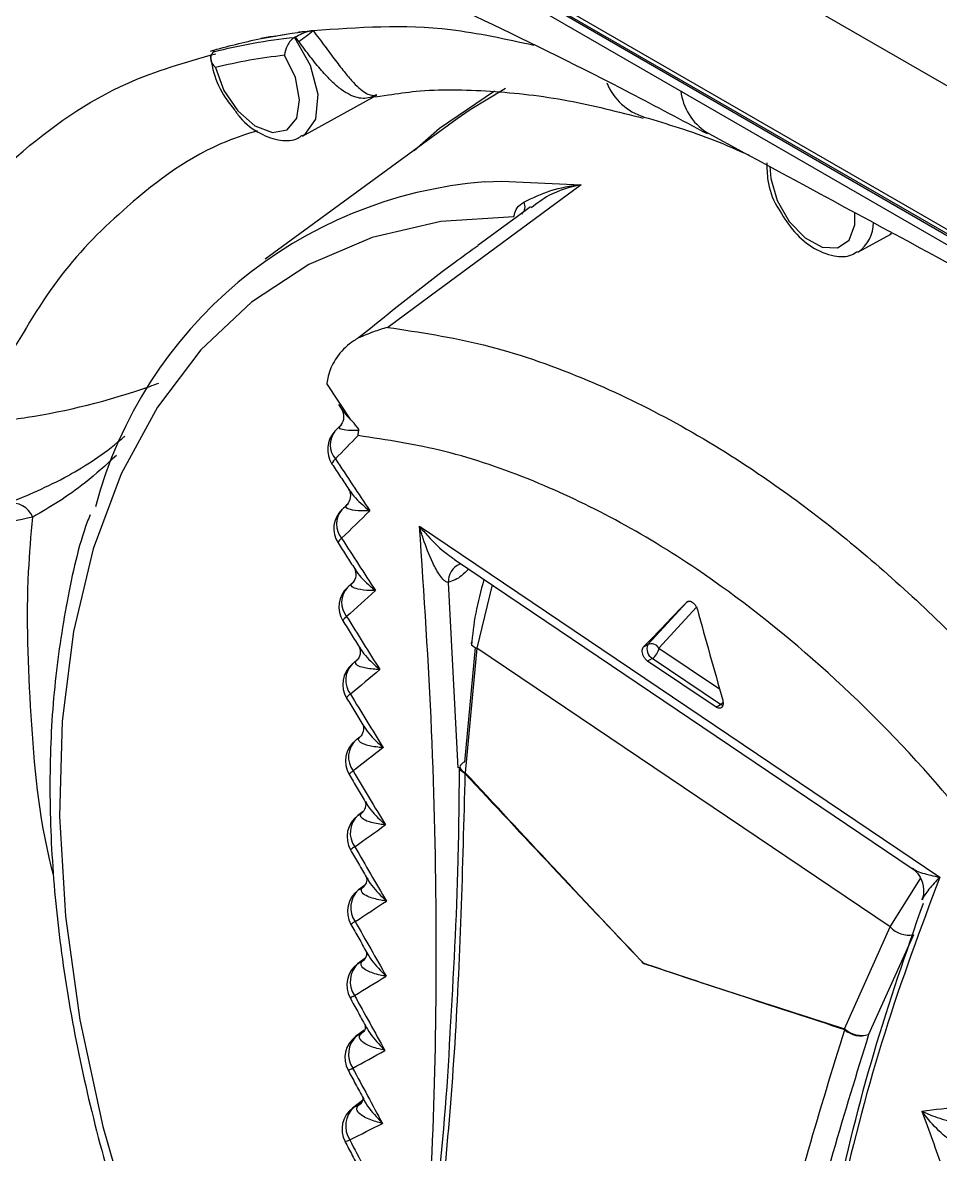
# Model space of a CAD drawing. Extents: x 14.8 to 109.8, y 1.6 to 86.6.
# Drawn here: x 72.897 to 73.944, y 5.085 to 6.375 of the extents above; entities that cross this region are included whole.
import ezdxf

# ---------------------------------------------------------------- set-up
doc = ezdxf.new("R2010")
doc.units = 0
doc.header["$MEASUREMENT"] = 0
doc.layers.add('OBJECT', color=7, linetype='CONTINUOUS')

msp = doc.modelspace()

# ---------------------------------------------------------------- linework, layer by layer
at = {"layer": 'OBJECT'}
for p, q in [((73.0961, 6.7968), (75.1858, 5.5904)), ((73.0287, 6.6545), (75.6965, 5.1144)), ((75.3697, 5.3134), (73.0347, 6.6614)), ((75.3443, 5.3302), (73.0359, 6.6628)), ((73.0386, 6.6663), (75.3414, 5.3369)), ((73.1856, 6.3596), (73.1858, 6.3595)), ((73.1858, 6.3595), (73.1857, 6.3594)), ((73.2047, 6.3629), (73.2113, 6.3638)), ((73.2181, 6.3645), (73.2241, 6.3652)), ((73.2997, 6.2905), (73.3145, 6.2925)), ((73.2164, 6.2456), (73.3007, 6.2919)), ((73.3929, 6.2652), (73.174, 6.1054)), ((73.4767, 6.1651), (73.4617, 6.154)), ((73.4617, 6.154), (73.4166, 6.1209)), ((73.4577, 6.1538), (73.4577, 6.1542)), ((73.8499, 6.1134), (73.8882, 6.1344)), ((73.2716, 5.9225), (73.2444, 5.9638)), ((73.2576, 5.94), (73.2615, 5.9343)), ((73.2597, 5.9157), (73.2536, 5.9094)), ((73.2597, 5.9156), (73.2613, 5.917)), ((73.2634, 5.8217), (73.2614, 5.82)), ((73.35, 5.8012), (73.9431, 5.4013)), ((73.3899, 5.7631), (73.9117, 5.4113)), ((73.3968, 5.7582), (73.3961, 5.758)), ((73.2695, 5.7327), (73.2679, 5.7315)), ((73.3827, 5.7371), (73.3936, 5.5258)), ((73.4327, 5.7342), (73.4155, 5.6622)), ((73.6102, 5.6664), (73.6547, 5.7146)), ((73.6547, 5.7146), (73.6546, 5.7146)), ((73.6547, 5.7146), (73.6556, 5.7154)), ((73.6658, 5.7088), (73.623, 5.6624)), ((73.4018, 5.5325), (73.4137, 5.6631)), ((73.4155, 5.6622), (73.4022, 5.5203)), ((73.8865, 5.3446), (73.4155, 5.6622)), ((73.6055, 5.6638), (73.6102, 5.6664)), ((73.623, 5.6624), (73.6921, 5.6158)), ((73.6154, 5.6506), (73.61, 5.6476)), ((73.6931, 5.5982), (73.6154, 5.6506)), ((73.2742, 5.6447), (73.2732, 5.6439)), ((73.6881, 5.595), (73.61, 5.6476)), ((73.6881, 5.595), (73.6931, 5.5982)), ((73.396, 5.5261), (73.396, 5.5266)), ((73.2859, 5.4762), (73.2798, 5.4717)), ((73.2798, 5.4717), (73.2855, 5.4757)), ((73.2874, 5.3918), (73.2801, 5.3864)), ((73.2874, 5.3918), (73.2806, 5.3868)), ((73.2864, 5.3906), (73.2872, 5.3911)), ((73.2864, 5.3906), (73.287, 5.3911)), ((73.2864, 5.3906), (73.2869, 5.391)), ((73.8865, 5.3446), (73.9212, 5.3998)), ((73.2801, 5.3864), (73.2806, 5.3868)), ((73.8347, 5.2287), (73.8865, 5.3446)), ((73.9131, 5.3356), (73.8621, 5.2222)), ((73.2878, 5.3088), (73.2792, 5.3025)), ((73.2792, 5.3025), (73.2801, 5.3031)), ((73.2877, 5.3087), (73.2801, 5.3031)), ((73.286, 5.3066), (73.2872, 5.3075)), ((73.286, 5.3066), (73.287, 5.3073)), ((73.287, 5.2271), (73.2771, 5.2197)), ((73.2869, 5.2269), (73.2784, 5.2205)), ((73.2844, 5.2238), (73.2857, 5.2247)), ((73.2844, 5.2238), (73.2853, 5.2245)), ((73.2853, 5.2245), (73.2866, 5.2254)), ((73.2853, 5.2245), (73.2859, 5.2249)), ((73.2771, 5.2197), (73.2784, 5.2205)), ((73.2851, 5.1467), (73.2736, 5.1382)), ((73.2849, 5.1464), (73.2753, 5.1393)), ((73.2736, 5.1382), (73.2753, 5.1393)), ((73.2814, 5.1423), (73.2832, 5.1434)), ((73.2814, 5.1423), (73.2821, 5.1428)), ((73.2821, 5.1428), (73.2838, 5.1438)), ((73.2821, 5.1428), (73.2834, 5.1438))]:
    msp.add_line(p, q, dxfattribs=at)
at = {"layer": 'OBJECT', "flags": 128}
for points in [[(73.2073, 6.3581), (73.2074, 6.3582), (73.2083, 6.3587)], [(73.2073, 6.3581), (73.2253, 6.3264), (73.2339, 6.2933), (73.2315, 6.2651), (73.2185, 6.2469), (73.2164, 6.2456)], [(73.1173, 6.3237), (73.1269, 6.2977), (73.1428, 6.2743), (73.1623, 6.2575), (73.1822, 6.2499), (73.199, 6.2529), (73.21, 6.266), (73.2133, 6.2869), (73.2085, 6.3123), (73.1962, 6.3377)], [(73.3439, 6.2294), (73.3729, 6.2548), (73.4354, 6.2973)], [(73.4479, 6.2997), (73.4076, 6.2755), (73.3929, 6.2652)], [(73.7495, 6.2111), (73.7504, 6.1972), (73.7577, 6.1722), (73.7716, 6.1485), (73.7896, 6.1299), (73.809, 6.1192), (73.8266, 6.1183), (73.8398, 6.1272), (73.8463, 6.1446), (73.8464, 6.1589)], [(73.5343, 6.1903), (73.3623, 6.0634), (73.3139, 6.0277)], [(73.4244, 6.1934), (73.4433, 6.1944), (73.5343, 6.1903)], [(73.4577, 6.1538), (73.3743, 6.1483), (73.2961, 6.1301), (73.2239, 6.0994), (73.1586, 6.0566), (73.1008, 6.0022), (73.0511, 5.9367), (73.01, 5.8608), (72.978, 5.7753), (72.9555, 5.6811), (72.9426, 5.5792), (72.9395, 5.4707), (72.9463, 5.3567), (72.9628, 5.2386), (72.9889, 5.1174), (73.0243, 4.9945), (73.0686, 4.8711), (73.1214, 4.7487), (73.1822, 4.6285), (73.2028, 4.5913)], [(73.2542, 5.8778), (73.252, 5.8755), (73.2506, 5.8737), (73.2501, 5.8724), (73.2502, 5.872)], [(73.2612, 5.7875), (73.2589, 5.7854), (73.2575, 5.7837), (73.257, 5.7825), (73.2571, 5.7822)], [(73.2669, 5.6981), (73.2646, 5.6961), (73.2631, 5.6945), (73.2626, 5.6935), (73.2626, 5.6932)], [(73.4094, 5.6693), (73.4091, 5.6688), (73.4089, 5.6676), (73.4094, 5.6662), (73.4107, 5.6648), (73.4128, 5.6634), (73.4155, 5.6622)], [(73.6959, 5.597), (73.695, 5.5972), (73.6931, 5.5982)], [(73.4018, 5.5194), (73.3993, 5.5208), (73.3975, 5.5224), (73.3964, 5.5242), (73.396, 5.526), (73.396, 5.5261)]]:
    msp.add_lwpolyline(points, dxfattribs=at)
at = {"layer": 'OBJECT'}
for centre, radius, start, end in [((128.5871, 108.7255), 115.2234, 241.215956, 243.402767), ((73.28, 5.7639), 0.6031, 98.9984, 100.5895), ((73.1752, 6.3548), 0.0115, 23.8514, 24.8104), ((73.1318, 6.4767), 0.1471, 303.1993, 311.159), ((73.6266, 6.3326), 0.0684, 202.6751, 252.3138), ((73.3036, 6.2793), 0.0134, 99.964, 125.7203), ((73.712, 6.3044), 0.0645, 186.5345, 237.4527), ((73.463, 5.696), 0.4989, 94.4352, 165.2337), ((73.4593, 6.1651), 0.0111, 310.8483, 28.6216), ((73.8274, 6.1468), 0.0402, 304.0154, 0.8535), ((73.2752, 5.8886), 0.03, 136.0543, 213.5421), ((73.273, 5.8939), 0.0248, 141.3786, 220.5372), ((72.8848, 5.8013), 0.0263, 22.7654, 99.7661), ((73.2823, 5.7985), 0.03, 134.0581, 212.848), ((73.2806, 5.8036), 0.0253, 139.5669, 219.6548), ((73.405, 5.7376), 0.0223, 113.7599, 181.3906), ((73.288, 5.7092), 0.03, 132.0084, 212.1677), ((73.2869, 5.7142), 0.0257, 137.6926, 218.7984), ((73.6584, 5.7076), 0.00797, 83.1544, 117.7737), ((73.6223, 5.6616), 0.013, 158.5492, 237.9676), ((73.6142, 5.6568), 0.0104, 32.4863, 112.6866), ((73.6065, 5.6646), 0.0167, 302.5746, 352.2985), ((73.2924, 5.6209), 0.03, 129.9069, 211.5006), ((73.2919, 5.6257), 0.0261, 135.7841, 217.9644), ((73.2752, 5.6014), 0.00918, 114.9105, 155.1331), ((73.6855, 5.6105), 0.0144, 301.7125, 316.9202), ((73.2954, 5.5382), 0.0263, 132.3967, 217.2604), ((73.2956, 5.5336), 0.03, 127.7563, 210.8459), ((73.4033, 5.5252), 0.00747, 101.6667, 165.9692), ((73.2791, 5.5122), 0.0111, 115.0787, 147.1171), ((73.4042, 5.5283), 0.00828, 189.1423, 256.1832), ((73.4221, 5.5099), 0.0224, 152.2998, 154.846), ((73.2974, 5.4474), 0.03, 126.1627, 210.2027), ((73.2979, 5.4518), 0.0269, 132.3685, 216.3245), ((73.283, 5.4219), 0.0156, 115.9195, 138.1149), ((73.2979, 5.3623), 0.03, 126.3074, 209.5704), ((73.299, 5.3665), 0.0274, 132.3147, 215.4059), ((73.291, 5.323), 0.0311, 117.389, 128.2284), ((73.9085, 5.3656), 0.0304, 223.6413, 278.8878), ((73.2971, 5.2783), 0.03, 126.4479, 208.9482), ((73.2989, 5.2824), 0.0279, 132.2347, 214.5073), ((73.1689, 5.4576), 0.2189, 297.7419, 299.2544), ((73.8541, 5.2493), 0.0283, 226.8666, 286.365), ((73.8588, 5.2292), 0.0241, 181.3135, 184.2427), ((73.8528, 5.2477), 0.0271, 228.2693, 289.8472), ((73.295, 5.1956), 0.03, 126.5843, 208.3352), ((73.2975, 5.1995), 0.0284, 132.1294, 213.6243), ((73.2618, 5.2035), 0.0231, 287.0157, 301.2214), ((73.2916, 5.1142), 0.03, 126.7164, 207.7308), ((73.2947, 5.1178), 0.0289, 132.0021, 212.7575), ((73.2636, 5.1126), 0.0125, 276.5636, 302.8639)]:
    msp.add_arc(centre, radius, start, end, dxfattribs=at)
for centre, major_axis, ratio, start_param, end_param in [((83.6844, 13.1903), (13.5721, 11.6042), 0.097047, 2.357474, 2.360403), ((84.5266, 12.6224), (-18.203, 26.9629), 0.403283, 1.548743, 1.550924), ((83.7028, 13.1778), (13.8085, 11.447), 0.077266, 2.35838, 2.361915), ((83.6839, 13.2011), (13.7912, 11.4225), 0.076533, 2.361152, 2.361736), ((84.449, 12.6747), (-17.1529, 26.3384), 0.41787, 1.560163, 1.562425), ((83.7225, 13.1646), (14.0532, 11.2841), 0.05721, 2.35927, 2.362754), ((83.7039, 13.1881), (14.0361, 11.2595), 0.056453, 2.361973, 2.362548), ((85.4966, 11.9684), (14.6822, 10.83), 0.1591, 2.383031, 2.388598), ((85.9752, 11.6457), (-2.1607, 19.4603), 0.676745, 1.805053, 1.81062), ((84.3778, 12.7227), (-16.1627, 25.7638), 0.432209, 1.572307, 1.574651), ((83.7252, 13.1742), (14.2904, 11.0897), 0.036105, 2.362072, 2.362637), ((83.7435, 13.1504), (14.3075, 11.1144), 0.036884, 2.359442, 2.362872), ((84.3124, 12.7668), (-15.2241, 25.2337), 0.44629, 1.585202, 1.587625), ((83.748, 13.1593), (14.5557, 10.9121), 0.0155, 2.361395, 2.361949), ((83.7659, 13.1353), (14.5726, 10.9368), 0.016299, 2.358841, 2.362217), ((84.2521, 12.8075), (-14.3299, 24.7437), 0.460096, 1.598875, 1.601376), ((83.7899, 13.1191), (14.85, 10.7501), 0.00453, 3.922459, 3.925777), ((84.1964, 12.845), (-13.4742, 24.2897), 0.47361, 1.613355, 1.615932), ((83.7983, 13.1263), (15.1247, 10.5277), 0.026416, 3.925192, 3.925726), ((83.8155, 13.1018), (15.1412, 10.5527), 0.025582, 3.924852, 3.928112), ((84.1449, 12.8798), (-12.6512, 23.8683), 0.486814, 1.628673, 1.631326), ((83.826, 13.1081), (15.4317, 10.3178), 0.047675, 3.928606, 3.92913), ((83.8429, 13.0834), (15.4481, 10.3431), 0.046829, 3.928225, 3.931425), ((84.097, 12.912), (-11.8564, 23.4762), 0.499684, 1.644865, 1.647591), ((83.8556, 13.0886), (15.7564, 10.0936), 0.06909, 3.933089, 3.933601), ((83.8722, 13.0636), (15.7725, 10.1192), 0.068233, 3.932663, 3.9358), ((84.0526, 12.942), (-11.0853, 23.1107), 0.512195, 1.661963, 1.664762), ((83.8872, 13.0676), (16.1008, 9.8529), 0.090609, 3.938733, 3.939235), ((87.1594, 10.8473), (22.699, 5.2885), 0.138449, 4.057932, 4.060354), ((87.7058, 10.4789), (-6.6945, 19.6674), 0.711245, 1.600536, 1.603911), ((83.9035, 13.0425), (16.1166, 9.8788), 0.089747, 3.93826, 3.941333), ((84.0113, 12.9698), (-10.3341, 22.7693), 0.524318, 1.680002, 1.682872)]:
    msp.add_ellipse(centre, major_axis=major_axis, ratio=ratio, start_param=start_param, end_param=end_param, dxfattribs=at)
for points, knots in [([(73.1059, 7.6792), (73.2328, 7.6088), (73.8209, 7.2826), (74.753, 6.7881), (75.5652, 6.3689), (75.901, 6.1955)], [0, 0, 0, 0, 0.13889, 0.643931, 1, 1, 1, 1]), ([(75.8818, 6.1602), (75.4818, 6.3669), (74.6817, 6.7803), (73.7581, 7.2724), (73.2379, 7.5599), (73.1059, 7.6328)], [0, 0, 0, 0, 0.427369, 0.854739, 1, 1, 1, 1]), ([(73.2251, 6.4638), (73.2389, 6.4585), (73.3045, 6.433), (73.4258, 6.3773), (73.563, 6.3097), (73.6484, 6.2642), (73.6778, 6.2485)], [0, 0, 0, 0, 0.092721, 0.440705, 0.807671, 1, 1, 1, 1]), ([(73.2286, 6.3659), (73.28, 6.3697), (73.3608, 6.3755), (73.4484, 6.3563), (73.4803, 6.3493)], [0, 0, 0, 0, 0.635349, 1, 1, 1, 1]), ([(73.2073, 6.3581), (73.2042, 6.3562), (73.2013, 6.3526), (73.1975, 6.345), (73.1964, 6.3411), (73.1962, 6.3377)], [0, 0, 0, 0, 0.5, 0.5, 1, 1, 1, 1]), ([(73.2083, 6.3587), (73.2105, 6.36), (73.2132, 6.3613), (73.2187, 6.3636), (73.2216, 6.3645), (73.2241, 6.3652)], [0, 0, 0, 0, 0.5, 0.5, 1, 1, 1, 1]), ([(73.2286, 6.3659), (73.2331, 6.3601), (73.2376, 6.3541), (73.2462, 6.3425), (73.2503, 6.337), (73.2582, 6.3265), (73.2618, 6.3218), (73.2686, 6.3135), (73.2717, 6.3098), (73.2775, 6.3037), (73.2802, 6.3012), (73.2851, 6.297), (73.2874, 6.2955), (73.2916, 6.2932), (73.2936, 6.2925), (73.2974, 6.2919), (73.2992, 6.2919), (73.3012, 6.2925)], [0, 0, 0, 0, 0.125, 0.125, 0.25, 0.25, 0.375, 0.375, 0.5, 0.5, 0.625, 0.625, 0.75, 0.75, 0.875, 0.875, 1, 1, 1, 1]), ([(73.1118, 6.3426), (73.1213, 6.3452), (73.1307, 6.3478), (73.1498, 6.3526), (73.1594, 6.3547), (73.1691, 6.3567)], [0, 0, 0, 0, 0.5, 0.5, 1, 1, 1, 1]), ([(73.2957, 6.2902), (73.2902, 6.2884), (73.2851, 6.2881), (73.2737, 6.2908), (73.2676, 6.2938), (73.2573, 6.3013), (73.2537, 6.3044), (73.2462, 6.3116), (73.2423, 6.3158), (73.234, 6.3253), (73.2298, 6.3305), (73.2211, 6.3418), (73.2167, 6.3477), (73.2123, 6.3536)], [0, 0, 0, 0, 0.25, 0.25, 0.5, 0.5, 0.625, 0.625, 0.75, 0.75, 0.875, 0.875, 1, 1, 1, 1]), ([(72.7629, 6.0606), (72.7751, 6.0828), (72.8094, 6.1455), (72.8939, 6.2302), (72.999, 6.3057), (73.0835, 6.3298), (73.1176, 6.3395)], [0, 0, 0, 0, 0.156423, 0.442031, 0.77473, 1, 1, 1, 1]), ([(73.1113, 6.3373), (73.1122, 6.3321), (73.1148, 6.3173), (73.1234, 6.2954), (73.1339, 6.2822), (73.1379, 6.2772)], [0, 0, 0, 0, 0.251248, 0.715768, 1, 1, 1, 1]), ([(73.1137, 6.3399), (73.1119, 6.3377), (73.1114, 6.3347), (73.1129, 6.3289), (73.1148, 6.326), (73.1173, 6.3237)], [0, 0, 0, 0, 0.5, 0.5, 1, 1, 1, 1]), ([(73.3145, 6.2925), (73.3249, 6.2941), (73.3614, 6.2997), (73.4301, 6.298), (73.5165, 6.2888), (73.5764, 6.2734), (73.605, 6.2661)], [0, 0, 0, 0, 0.1214625, 0.4241715, 0.7243857, 1, 1, 1, 1]), ([(73.3007, 6.292), (73.3001, 6.2917), (73.2991, 6.2913), (73.2966, 6.2905), (73.2957, 6.2902)], [0, 0, 0, 0, 0.640168, 1, 1, 1, 1]), ([(73.1379, 6.2772), (73.1403, 6.2738), (73.1488, 6.2615), (73.1678, 6.2477), (73.1902, 6.2399), (73.2078, 6.2403), (73.2147, 6.2455), (73.2165, 6.2468)], [0, 0, 0, 0, 0.114788, 0.411951, 0.686667, 0.921319, 1, 1, 1, 1]), ([(73.6058, 6.2674), (73.6326, 6.2594), (73.672, 6.2478), (73.7127, 6.2297), (73.7258, 6.2239)], [0, 0, 0, 0, 0.67987, 1, 1, 1, 1]), ([(73.1648, 6.2517), (73.1532, 6.2479), (73.0976, 6.2298), (73.0221, 6.1737), (72.9376, 6.0898), (72.8991, 6.0235), (72.8797, 5.99)], [0, 0, 0, 0, 0.091573, 0.438958, 0.717278, 1, 1, 1, 1]), ([(73.6773, 6.25), (73.8298, 6.1674), (74.0707, 6.0369), (74.3143, 5.908), (74.4036, 5.8608)], [0, 0, 0, 0, 0.633404, 1, 1, 1, 1]), ([(73.7459, 6.2153), (73.746, 6.2087), (73.7464, 6.1929), (73.7522, 6.1739), (73.7586, 6.1644), (73.7591, 6.1636)], [0, 0, 0, 0, 0.394528, 0.951707, 1, 1, 1, 1]), ([(73.469, 6.1704), (73.4789, 6.1753), (73.4983, 6.1848), (73.5222, 6.1891), (73.5342, 6.1903), (73.5343, 6.1903)], [0, 0, 0, 0, 0.507253, 0.994133, 1, 1, 1, 1]), ([(73.5343, 6.1903), (73.5342, 6.1903), (73.5213, 6.1875), (73.4997, 6.181), (73.4839, 6.169), (73.4774, 6.1641)], [0, 0, 0, 0, 0.0068918, 0.5987044, 1, 1, 1, 1]), ([(73.4577, 6.1542), (73.4584, 6.1569), (73.4597, 6.1627), (73.4648, 6.1677), (73.4682, 6.1699), (73.469, 6.1704)], [0, 0, 0, 0, 0.399336, 0.853031, 1, 1, 1, 1]), ([(73.7591, 6.1636), (73.7641, 6.1552), (73.7746, 6.1376), (73.7974, 6.1177), (73.8207, 6.1081), (73.8396, 6.1077), (73.8472, 6.1129), (73.8494, 6.1143)], [0, 0, 0, 0, 0.222502, 0.467961, 0.723813, 0.921315, 1, 1, 1, 1]), ([(73.8881, 6.1348), (73.8879, 6.1345), (73.8874, 6.1337), (73.8869, 6.1342), (73.8865, 6.1346)], [0, 0, 0, 0, 0.3016643, 1, 1, 1, 1]), ([(73.4167, 6.1208), (73.4077, 6.1143), (73.3612, 6.0807), (73.3166, 6.0448), (73.2806, 6.0157)], [0, 0, 0, 0, 0.191961, 1, 1, 1, 1]), ([(73.3139, 6.0277), (73.3138, 6.0277), (73.3082, 6.0262), (73.2968, 6.0226), (73.2861, 6.0181), (73.2806, 6.0157)], [0, 0, 0, 0, 0.013058, 0.485036, 1, 1, 1, 1]), ([(73.3139, 6.0277), (73.3501, 6.0223), (73.4224, 6.0114), (73.5308, 5.9742), (73.6357, 5.9245), (73.7549, 5.8522), (73.8898, 5.7463), (74.0223, 5.6144), (74.0984, 5.5178), (74.1304, 5.4773)], [0, 0, 0, 0, 0.132058, 0.264116, 0.382018, 0.499919, 0.683575, 0.867232, 1, 1, 1, 1]), ([(73.2806, 6.0157), (73.277, 6.0136), (73.2665, 6.0072), (73.2538, 5.9923), (73.2461, 5.976), (73.2448, 5.9666), (73.2444, 5.9638)], [0, 0, 0, 0, 0.188994, 0.560653, 0.871885, 1, 1, 1, 1]), ([(72.889, 5.9232), (72.8936, 5.9239), (72.9423, 5.9312), (72.9977, 5.9443), (73.0493, 5.963), (73.0527, 5.9643)], [0, 0, 0, 0, 0.088494, 0.938907, 1, 1, 1, 1]), ([(73.2612, 5.9347), (73.2612, 5.9347), (73.2612, 5.9346), (73.264, 5.9296), (73.2635, 5.9212), (73.2599, 5.9157), (73.2595, 5.9155), (73.2594, 5.9154)], [0, 0, 0, 0, 0.002134, 0.299455, 0.645442, 0.898886, 1, 1, 1, 1]), ([(73.2618, 5.9345), (73.2625, 5.9333), (73.2649, 5.9291), (73.2689, 5.9252), (73.2716, 5.9225)], [0, 0, 0, 0, 0.299781, 1, 1, 1, 1]), ([(73.2808, 5.9102), (73.2808, 5.9104), (73.2809, 5.9107), (73.2807, 5.9114), (73.2802, 5.9126), (73.2771, 5.9166), (73.2741, 5.9198), (73.2716, 5.9225)], [0, 0, 0, 0, 0.032859, 0.065756, 0.11551, 0.26535, 1, 1, 1, 1]), ([(73.2808, 5.9102), (73.2807, 5.9102), (73.275, 5.91), (73.2665, 5.9101), (73.2595, 5.9117), (73.2585, 5.9137), (73.2589, 5.9149), (73.2595, 5.9154), (73.2597, 5.9156)], [0, 0, 0, 0, 0.010988, 0.4489333, 0.7482214, 0.921693, 0.9736796, 1, 1, 1, 1]), ([(73.2799, 5.9045), (73.2799, 5.9047), (73.2802, 5.9066), (73.2805, 5.9085), (73.2808, 5.9102)], [0, 0, 0, 0, 0.091019, 1, 1, 1, 1]), ([(72.8803, 5.8272), (72.9028, 5.8364), (72.9434, 5.8531), (72.9915, 5.8842), (73.0124, 5.9025), (73.0139, 5.9038)], [0, 0, 0, 0, 0.535684, 0.96689, 1, 1, 1, 1]), ([(74.0264, 5.4012), (73.9982, 5.4371), (73.9292, 5.5248), (73.8083, 5.6456), (73.6837, 5.7436), (73.5734, 5.8104), (73.4771, 5.8558), (73.3783, 5.8895), (73.3127, 5.8995), (73.2799, 5.9045)], [0, 0, 0, 0, 0.1285375, 0.3143104, 0.5000792, 0.6193243, 0.7385697, 0.869284, 1, 1, 1, 1]), ([(73.0044, 5.8819), (72.9925, 5.871), (72.9593, 5.8408), (72.9287, 5.8229), (72.909, 5.8115)], [0, 0, 0, 0, 0.358621, 1, 1, 1, 1]), ([(73.2502, 5.872), (73.2535, 5.8671), (73.2599, 5.8574), (73.2664, 5.8478), (73.2695, 5.843)], [0, 0, 0, 0, 0.512636, 1, 1, 1, 1]), ([(73.2694, 5.8432), (73.2694, 5.8432), (73.2693, 5.8433), (73.2718, 5.8382), (73.2707, 5.8301), (73.2674, 5.8257), (73.2673, 5.8257), (73.2673, 5.8256)], [0, 0, 0, 0, 0.037003, 0.340289, 0.692455, 0.925316, 1, 1, 1, 1]), ([(73.2698, 5.8433), (73.2705, 5.8421), (73.2744, 5.835), (73.2833, 5.827), (73.2913, 5.8203), (73.2933, 5.8188), (73.2934, 5.8187)], [0, 0, 0, 0, 0.133088, 0.794153, 0.992525, 1, 1, 1, 1]), ([(73.2934, 5.8187), (73.2933, 5.8187), (73.2914, 5.8186), (73.2839, 5.8185), (73.274, 5.8191), (73.2671, 5.8212), (73.2658, 5.8233), (73.2666, 5.8251), (73.2679, 5.8262), (73.2688, 5.8268)], [0, 0, 0, 0, 0.004136, 0.113874, 0.479609, 0.729234, 0.873963, 0.917468, 1, 1, 1, 1]), ([(72.909, 5.8115), (72.8767, 5.8045), (72.8425, 5.7971), (72.8026, 5.8083), (72.8003, 5.8089)], [0, 0, 0, 0, 0.944324, 1, 1, 1, 1]), ([(72.9325, 5.4043), (72.9318, 5.407), (72.9157, 5.4698), (72.9058, 5.5865), (72.9009, 5.7189), (72.9072, 5.7909), (72.909, 5.8115)], [0, 0, 0, 0, 0.018404, 0.427107, 0.835807, 1, 1, 1, 1]), ([(72.9744, 5.8143), (72.9733, 5.8115), (72.9616, 5.7812), (72.9473, 5.7161), (72.9324, 5.6192), (72.9272, 5.5153), (72.9308, 5.4067), (72.9434, 5.294), (72.9647, 5.1783), (72.9945, 5.0608), (73.0326, 4.9424), (73.0784, 4.8242), (73.1323, 4.7077), (73.1747, 4.6242), (73.2009, 4.581), (73.2047, 4.5747)], [0, 0, 0, 0, 0.008764, 0.097168, 0.185838, 0.274653, 0.363522, 0.45238, 0.541204, 0.629987, 0.718731, 0.807442, 0.896129, 0.984802, 1, 1, 1, 1]), ([(73.3546, 4.9204), (73.359, 4.9888), (73.3677, 5.1256), (73.3702, 5.3426), (73.3656, 5.5672), (73.3552, 5.7232), (73.35, 5.8012)], [0, 0, 0, 0, 0.248084, 0.496167, 0.748083, 1, 1, 1, 1]), ([(73.3827, 5.7371), (73.3817, 5.7373), (73.3801, 5.7378), (73.3768, 5.7405), (73.3714, 5.7472), (73.363, 5.7629), (73.3557, 5.782), (73.3513, 5.7963), (73.35, 5.8011), (73.35, 5.8012)], [0, 0, 0, 0, 0.05432, 0.089485, 0.201808, 0.426222, 0.81139, 0.996224, 1, 1, 1, 1]), ([(73.35, 5.8012), (73.35, 5.8011), (73.3531, 5.7973), (73.3629, 5.7862), (73.3759, 5.7728), (73.3873, 5.7653), (73.3901, 5.7634)], [0, 0, 0, 0, 0.005011, 0.269235, 0.819373, 1, 1, 1, 1]), ([(73.2571, 5.7822), (73.2603, 5.7772), (73.2667, 5.7673), (73.273, 5.7575), (73.2762, 5.7527)], [0, 0, 0, 0, 0.508983, 1, 1, 1, 1]), ([(73.2761, 5.7527), (73.2761, 5.7527), (73.2759, 5.7529), (73.2785, 5.747), (73.2762, 5.7391), (73.2735, 5.7365), (73.2738, 5.7367), (73.2738, 5.7367)], [0, 0, 0, 0, 0.068468, 0.407452, 0.766075, 0.955751, 1, 1, 1, 1]), ([(73.2765, 5.7529), (73.277, 5.7518), (73.2809, 5.7446), (73.2897, 5.7364), (73.2977, 5.7295), (73.2997, 5.7278), (73.2998, 5.7278)], [0, 0, 0, 0, 0.121714, 0.786785, 0.992464, 1, 1, 1, 1]), ([(73.4058, 5.7524), (73.4032, 5.7496), (73.3961, 5.7419), (73.3879, 5.739), (73.3827, 5.7371)], [0, 0, 0, 0, 0.359874, 1, 1, 1, 1]), ([(73.4234, 5.7405), (73.4199, 5.7276), (73.413, 5.7023), (73.4105, 5.6774), (73.4092, 5.6651)], [0, 0, 0, 0, 0.507067, 1, 1, 1, 1]), ([(73.2998, 5.7278), (73.2997, 5.7278), (73.2978, 5.7278), (73.2901, 5.7279), (73.2802, 5.729), (73.2732, 5.7315), (73.2719, 5.7339), (73.2727, 5.7358), (73.274, 5.7369), (73.2749, 5.7376)], [0, 0, 0, 0, 0.004134, 0.116921, 0.481653, 0.730242, 0.87443, 0.917924, 1, 1, 1, 1]), ([(73.6546, 5.7146), (73.6552, 5.715), (73.6563, 5.7159), (73.6586, 5.7158), (73.661, 5.7148), (73.6633, 5.7128), (73.6653, 5.7101), (73.6664, 5.7078), (73.6667, 5.7066), (73.6668, 5.7063)], [0, 0, 0, 0, 0.161114, 0.32223, 0.483297, 0.644293, 0.805278, 0.966308, 1, 1, 1, 1]), ([(73.2626, 5.6932), (73.2658, 5.6882), (73.2721, 5.6782), (73.2784, 5.6682), (73.2815, 5.6632)], [0, 0, 0, 0, 0.505629, 1, 1, 1, 1]), ([(73.2816, 5.6631), (73.2815, 5.6632), (73.2812, 5.6636), (73.2838, 5.6578), (73.2801, 5.6497), (73.2793, 5.649), (73.279, 5.6487)], [0, 0, 0, 0, 0.09893, 0.44372, 0.814149, 1, 1, 1, 1]), ([(73.2818, 5.6634), (73.2823, 5.6624), (73.286, 5.6552), (73.2948, 5.6468), (73.3027, 5.6396), (73.3048, 5.6379), (73.3049, 5.6378)], [0, 0, 0, 0, 0.110032, 0.778629, 0.992415, 1, 1, 1, 1]), ([(73.61, 5.6476), (73.6093, 5.6482), (73.6077, 5.6494), (73.6058, 5.6522), (73.6044, 5.6553), (73.6038, 5.6585), (73.6041, 5.6613), (73.6048, 5.663), (73.6054, 5.6636), (73.6055, 5.6638)], [0, 0, 0, 0, 0.160294, 0.320609, 0.480892, 0.641496, 0.802643, 0.964327, 1, 1, 1, 1]), ([(73.3049, 5.6378), (73.3048, 5.6378), (73.3028, 5.6379), (73.2951, 5.6383), (73.285, 5.6398), (73.278, 5.6428), (73.2768, 5.6454), (73.2775, 5.6474), (73.2788, 5.6486), (73.2797, 5.6493)], [0, 0, 0, 0, 0.004127, 0.120366, 0.483934, 0.731359, 0.87495, 0.918427, 1, 1, 1, 1]), ([(73.2669, 5.6052), (73.27, 5.6001), (73.2762, 5.59), (73.2824, 5.5798), (73.2855, 5.5748)], [0, 0, 0, 0, 0.50255, 1, 1, 1, 1]), ([(73.6957, 5.6029), (73.6959, 5.6019), (73.6964, 5.5998), (73.696, 5.597), (73.6949, 5.5949), (73.6932, 5.5937), (73.691, 5.5936), (73.6892, 5.5942), (73.6882, 5.5949), (73.6881, 5.595)], [0, 0, 0, 0, 0.161956, 0.323916, 0.485717, 0.647025, 0.807774, 0.968108, 1, 1, 1, 1]), ([(73.2857, 5.5746), (73.2856, 5.5747), (73.2852, 5.5753), (73.2875, 5.5695), (73.2836, 5.5623), (73.2831, 5.5619), (73.283, 5.5619)], [0, 0, 0, 0, 0.113137, 0.469891, 0.858314, 1, 1, 1, 1]), ([(73.2858, 5.5749), (73.2863, 5.574), (73.2899, 5.5668), (73.2985, 5.5582), (73.3064, 5.5507), (73.3086, 5.5489), (73.3086, 5.5488)], [0, 0, 0, 0, 0.098079, 0.769691, 0.992358, 1, 1, 1, 1]), ([(73.3086, 5.5488), (73.3086, 5.5488), (73.3065, 5.549), (73.2986, 5.5497), (73.2885, 5.5516), (73.2815, 5.555), (73.2803, 5.5579), (73.281, 5.5601), (73.2824, 5.5612), (73.2832, 5.562)], [0, 0, 0, 0, 0.004121, 0.124212, 0.486454, 0.732581, 0.875517, 0.918975, 1, 1, 1, 1]), ([(73.4018, 5.5194), (73.399, 5.4123), (73.3934, 5.1975), (73.3719, 4.9979), (73.3611, 4.8978)], [0, 0, 0, 0, 0.498133, 1, 1, 1, 1]), ([(73.3952, 5.5267), (73.3949, 5.491), (73.394, 5.3881), (73.3884, 5.2894), (73.3847, 5.2249)], [0, 0, 0, 0, 0.347227, 1, 1, 1, 1]), ([(73.6056, 5.303), (73.6045, 5.3042), (73.5358, 5.376), (73.4683, 5.4483), (73.4018, 5.5194)], [0, 0, 0, 0, 0.016329, 1, 1, 1, 1]), ([(73.4022, 5.5203), (73.4686, 5.4489), (73.536, 5.3763), (73.6045, 5.3042), (73.6056, 5.303)], [0, 0, 0, 0, 0.983681, 1, 1, 1, 1]), ([(73.2698, 5.5182), (73.2729, 5.5131), (73.279, 5.5028), (73.2852, 5.4925), (73.2882, 5.4873)], [0, 0, 0, 0, 0.499754, 1, 1, 1, 1]), ([(73.2883, 5.4872), (73.2882, 5.4874), (73.2878, 5.488), (73.2899, 5.4823), (73.2858, 5.476), (73.2858, 5.476), (73.2857, 5.476)], [0, 0, 0, 0, 0.1033959, 0.4814332, 0.8977886, 1, 1, 1, 1]), ([(73.2885, 5.4875), (73.2889, 5.4867), (73.2924, 5.4794), (73.3009, 5.4706), (73.3088, 5.4629), (73.311, 5.4609), (73.3111, 5.4609)], [0, 0, 0, 0, 0.085885, 0.759993, 0.992315, 1, 1, 1, 1]), ([(73.3111, 5.4609), (73.311, 5.4609), (73.3088, 5.4611), (73.3009, 5.4621), (73.2907, 5.4645), (73.2837, 5.4684), (73.2825, 5.4715), (73.2833, 5.4738), (73.2846, 5.475), (73.2855, 5.4757)], [0, 0, 0, 0, 0.004113, 0.128436, 0.489198, 0.7339, 0.876126, 0.919562, 1, 1, 1, 1]), ([(73.2714, 5.4323), (73.2744, 5.4271), (73.2805, 5.4167), (73.2866, 5.4063), (73.2896, 5.401)], [0, 0, 0, 0, 0.497213, 1, 1, 1, 1]), ([(73.9114, 5.4111), (73.9123, 5.4106), (73.9161, 5.4084), (73.9214, 5.4013), (73.925, 5.3909), (73.925, 5.3816), (73.9231, 5.3768), (73.9225, 5.3754)], [0, 0, 0, 0, 0.07549, 0.340377, 0.618373, 0.884434, 1, 1, 1, 1]), ([(73.9118, 5.4117), (73.913, 5.4108), (73.9178, 5.4074), (73.9295, 5.4042), (73.9395, 5.402), (73.943, 5.4013), (73.9431, 5.4013)], [0, 0, 0, 0, 0.185968, 0.732521, 0.995023, 1, 1, 1, 1]), ([(73.3122, 5.3741), (73.3121, 5.3741), (73.3099, 5.3744), (73.3019, 5.3757), (73.2916, 5.3785), (73.2846, 5.3828), (73.2834, 5.3862), (73.2842, 5.3886), (73.2855, 5.3898), (73.2864, 5.3906)], [0, 0, 0, 0, 0.004111, 0.133031, 0.492156, 0.735309, 0.876776, 0.920185, 1, 1, 1, 1]), ([(73.2896, 5.401), (73.2896, 5.4012), (73.2891, 5.4019), (73.2911, 5.3964), (73.2867, 5.3908), (73.2871, 5.3911), (73.2871, 5.3911)], [0, 0, 0, 0, 0.090454, 0.490787, 0.935889, 1, 1, 1, 1]), ([(73.2899, 5.4011), (73.2902, 5.4004), (73.2936, 5.3931), (73.302, 5.3842), (73.3099, 5.3762), (73.3121, 5.3741), (73.3122, 5.3741)], [0, 0, 0, 0, 0.073498, 0.749555, 0.992262, 1, 1, 1, 1]), ([(73.9431, 5.4013), (73.9212, 5.3426), (73.8776, 5.2254), (73.8286, 5.0381), (73.7911, 4.8434), (73.778, 4.7074), (73.7714, 4.6393)], [0, 0, 0, 0, 0.248089, 0.496178, 0.748089, 1, 1, 1, 1]), ([(73.9431, 5.4013), (73.943, 5.4012), (73.9408, 5.3989), (73.9344, 5.3919), (73.9267, 5.3829), (73.924, 5.3776), (73.9231, 5.3758)], [0, 0, 0, 0, 0.004925, 0.246084, 0.748621, 1, 1, 1, 1]), ([(73.7715, 4.657), (73.7774, 4.7196), (73.7893, 4.8448), (73.8224, 5.0264), (73.8658, 5.2032), (73.905, 5.3156), (73.9245, 5.3718)], [0, 0, 0, 0, 0.2483408, 0.4966817, 0.7483404, 1, 1, 1, 1]), ([(73.2718, 5.3475), (73.2747, 5.3422), (73.2807, 5.3317), (73.2867, 5.3212), (73.2897, 5.3158)], [0, 0, 0, 0, 0.494937, 1, 1, 1, 1]), ([(73.2896, 5.3161), (73.2895, 5.3162), (73.2891, 5.317), (73.2909, 5.3118), (73.2863, 5.3068), (73.2871, 5.3073), (73.2871, 5.3073)], [0, 0, 0, 0, 0.073865, 0.497446, 0.971621, 1, 1, 1, 1]), ([(73.2899, 5.3159), (73.2902, 5.3153), (73.2934, 5.308), (73.3017, 5.2989), (73.3096, 5.2907), (73.312, 5.2885), (73.312, 5.2884)], [0, 0, 0, 0, 0.060931, 0.738399, 0.992216, 1, 1, 1, 1]), ([(73.312, 5.2884), (73.312, 5.2884), (73.3096, 5.2888), (73.3015, 5.2904), (73.2912, 5.2937), (73.2842, 5.2984), (73.283, 5.302), (73.2838, 5.3045), (73.2852, 5.3058), (73.286, 5.3066)], [0, 0, 0, 0, 0.004103, 0.137979, 0.495314, 0.736805, 0.877463, 0.920837, 1, 1, 1, 1]), ([(73.6056, 5.303), (73.6068, 5.3026), (73.6825, 5.2775), (73.7592, 5.2529), (73.8347, 5.2287)], [0, 0, 0, 0, 0.016319, 1, 1, 1, 1]), ([(73.8348, 5.2275), (73.7593, 5.2521), (73.6825, 5.2771), (73.6068, 5.3026), (73.6056, 5.303)], [0, 0, 0, 0, 0.983671, 1, 1, 1, 1]), ([(73.2708, 5.2638), (73.2737, 5.2586), (73.2796, 5.2479), (73.2855, 5.2373), (73.2885, 5.2319)], [0, 0, 0, 0, 0.49291, 1, 1, 1, 1]), ([(73.3105, 5.2039), (73.3105, 5.204), (73.308, 5.2045), (73.2998, 5.2064), (73.2894, 5.2101), (73.2825, 5.2153), (73.2813, 5.2191), (73.2821, 5.2217), (73.2835, 5.223), (73.2844, 5.2238)], [0, 0, 0, 0, 0.0041007, 0.1432669, 0.4986636, 0.7383827, 0.8781859, 0.9215225, 1, 1, 1, 1]), ([(73.2882, 5.2325), (73.2882, 5.2326), (73.2877, 5.2334), (73.2886, 5.2278), (73.2868, 5.2258), (73.2858, 5.2248)], [0, 0, 0, 0, 0.053296, 0.501955, 1, 1, 1, 1]), ([(73.2886, 5.2319), (73.2888, 5.2315), (73.292, 5.2241), (73.3002, 5.2149), (73.3081, 5.2064), (73.3105, 5.204), (73.3105, 5.2039)], [0, 0, 0, 0, 0.048255, 0.726561, 0.992177, 1, 1, 1, 1]), ([(73.3847, 5.2249), (73.3846, 5.2243), (73.3816, 5.1582), (73.3724, 5.0544), (73.3603, 4.9548), (73.3556, 4.9162)], [0, 0, 0, 0, 0.005855, 0.614949, 1, 1, 1, 1]), ([(73.7078, 4.664), (73.7221, 4.761), (73.7509, 4.9557), (73.8068, 5.1366), (73.8348, 5.2275)], [0, 0, 0, 0, 0.498132, 1, 1, 1, 1]), ([(73.8621, 5.2222), (73.8344, 5.1325), (73.7788, 4.9526), (73.7501, 4.7591), (73.7357, 4.6619)], [0, 0, 0, 0, 0.498132, 1, 1, 1, 1]), ([(73.2686, 5.1814), (73.2714, 5.1761), (73.2772, 5.1653), (73.283, 5.1546), (73.286, 5.1491)], [0, 0, 0, 0, 0.491124, 1, 1, 1, 1]), ([(73.2855, 5.1502), (73.2854, 5.1502), (73.285, 5.1512), (73.2865, 5.1468), (73.2826, 5.1431), (73.2833, 5.1435), (73.2834, 5.1435)], [0, 0, 0, 0, 0.0280658, 0.5032138, 0.9659311, 1, 1, 1, 1]), ([(73.2861, 5.1492), (73.2862, 5.1488), (73.2892, 5.1415), (73.2973, 5.1321), (73.3052, 5.1234), (73.3077, 5.1208), (73.3077, 5.1208)], [0, 0, 0, 0, 0.035498, 0.714074, 0.992143, 1, 1, 1, 1]), ([(73.3077, 5.1208), (73.3077, 5.1208), (73.3051, 5.1214), (73.2968, 5.1236), (73.2864, 5.1278), (73.2794, 5.1334), (73.2783, 5.1374), (73.2792, 5.1401), (73.2806, 5.1415), (73.2814, 5.1423)], [0, 0, 0, 0, 0.004089, 0.148871, 0.502187, 0.740033, 0.878942, 0.922231, 1, 1, 1, 1]), ([(73.9802, 5.0921), (73.9785, 5.0919), (73.9757, 5.0917), (73.9695, 5.0932), (73.9598, 5.0978), (73.9446, 5.1093), (73.932, 5.1227), (73.9246, 5.1322), (73.9228, 5.1347), (73.9227, 5.1348)], [0, 0, 0, 0, 0.081025, 0.124483, 0.26742, 0.513545, 0.875789, 0.995879, 1, 1, 1, 1]), ([(73.9227, 5.1348), (73.9228, 5.1348), (73.925, 5.1337), (73.934, 5.1296), (73.9489, 5.1244), (73.9664, 5.1207), (73.9772, 5.1203), (73.9821, 5.1204), (73.9832, 5.1207), (73.9833, 5.1207)], [0, 0, 0, 0, 0.004469, 0.134639, 0.527257, 0.793972, 0.94884, 0.995973, 1, 1, 1, 1]), ([(73.265, 5.1002), (73.2678, 5.0949), (73.2735, 5.0841), (73.2792, 5.0733), (73.2821, 5.0677)], [0, 0, 0, 0, 0.489579, 1, 1, 1, 1])]:
    msp.add_open_spline(points, degree=3, knots=knots, dxfattribs=at)
for points in [[(73.1152, 6.3416), (73.1449, 6.3493), (73.1756, 6.3549), (73.2073, 6.3581)], [(73.1691, 6.3568), (73.1808, 6.3591), (73.1927, 6.3611), (73.2047, 6.3629)], [(73.1857, 6.3594), (73.1801, 6.3586), (73.1746, 6.3577), (73.1691, 6.3567)], [(73.1697, 6.3568), (73.1813, 6.3591), (73.1929, 6.3611), (73.2047, 6.3629)], [(73.2123, 6.3536), (73.211, 6.3553), (73.2097, 6.357), (73.2083, 6.3587)], [(73.2113, 6.3638), (73.217, 6.3646), (73.2228, 6.3653), (73.2285, 6.3661)], [(73.2181, 6.3645), (73.2158, 6.3643), (73.2135, 6.3641), (73.2113, 6.3638)], [(73.2241, 6.3652), (73.2257, 6.3656), (73.2272, 6.3659), (73.2285, 6.3661)], [(73.2285, 6.3661), (73.2285, 6.366), (73.2286, 6.366), (73.2286, 6.3659)], [(73.1691, 6.3567), (73.1691, 6.3567), (73.1691, 6.3567), (73.1691, 6.3568)], [(73.1118, 6.3426), (73.1155, 6.3436), (73.117, 6.3433), (73.1152, 6.3416)], [(73.1152, 6.3416), (73.1148, 6.3412), (73.1143, 6.3407), (73.1137, 6.3399)], [(73.1962, 6.3377), (73.1691, 6.3347), (73.1428, 6.3301), (73.1173, 6.3237)]]:
    msp.add_open_spline(points, degree=3, dxfattribs=at)

doc.saveas('drawing.dxf')
